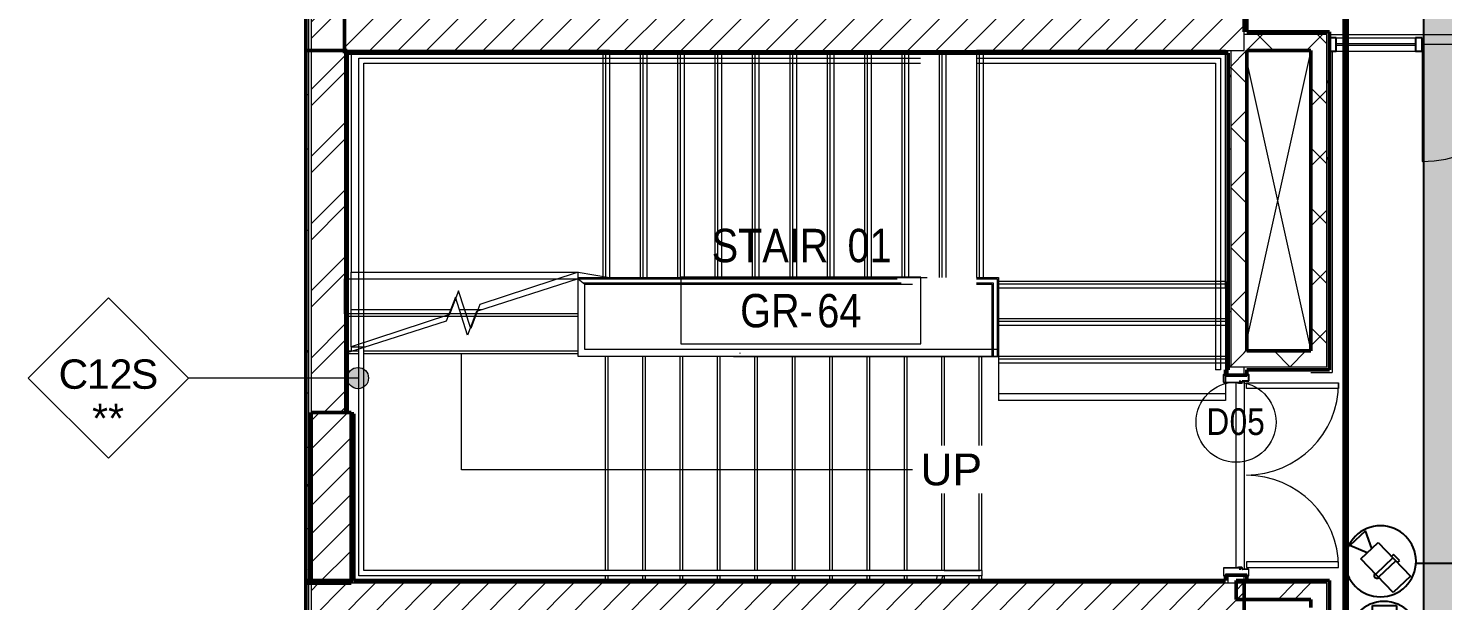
# Model space of a CAD drawing. Header units: millimetres. Extents: x -9358 to 257996, y -67499 to 9117.
# Drawn here: x -2270 to 8328, y -12528 to -8241 of the extents above; entities that cross this region are included whole.
import ezdxf

# ---------------------------------------------------------------- set-up
doc = ezdxf.new("R2010")
doc.units = ezdxf.units.MM
doc.header["$LTSCALE"] = 1000
doc.linetypes.add('Overhead', pattern=[3.96875, 2.38125, -1.5875])
for name, color, linetype, lineweight in [('0-2', 8, 'Continuous', 9), ('123', 2, 'Continuous', 9), ('A-COL-RFC', 8, 'Continuous', 18), ('A-COL-RFC-1', 8, 'Continuous', 9), ('A-COL-RFC-2', 8, 'Continuous', 50), ('A-DOOR', 8, 'Continuous', 9), ('A-DOOR-1', 8, 'Continuous', 18), ('A-DOR', 8, 'Continuous', 9), ('A-FLR-PAT', 8, 'Continuous', 18), ('A-HND-20', 8, 'Continuous', 9), ('A-HND-30', 8, 'Continuous', 9), ('A-HND-30-1', 8, 'Overhead', 9), ('A-ROM-NAM', 8, 'Continuous', 9), ('A-STP', 8, 'Continuous', 9), ('A-STP-1', 8, 'Overhead', 9), ('A-TYP-DOR', 8, 'Continuous', 0), ('A-TYP-WAL', 8, 'Continuous', 0), ('A-WAL-CLD', 8, 'Continuous', 9), ('A-WAL-CMU', 8, 'Continuous', 50), ('A-WAL-CRT-GLS', 8, 'Continuous', 9), ('A-WAL-CRT-GLS-1', 8, 'Continuous', 18), ('A-WAL-CRT-MLN', 8, 'Continuous', 9), ('A-WAL-CRT-MLN-1', 8, 'Continuous', 25), ('A-WAL-LOW-30', 8, 'Continuous', 18), ('A-WAL-PAT-1', 8, 'Continuous', 9), ('Stair Paths', 8, 'Continuous', 9), ('Up Arrows', 8, 'Continuous', 9)]:
    doc.layers.add(name, color=color, linetype=linetype, lineweight=lineweight)
for name, color, linetype in [('CCTVNET', 6, 'Continuous'), ('DATANET', 4, 'Continuous'), ('F POINT AGN', 7, 'Continuous'), ('LC-CABLE -10', 4, 'Continuous'), ('Route - rack2', 7, 'Continuous')]:
    doc.layers.add(name, color=color, linetype=linetype)
doc.styles.add('Arial_1', font='arial.ttf', dxfattribs={"height": 238.125})
doc.styles.add('Arial_5', font='arial.ttf', dxfattribs={"width": 0.85, "height": 200})
doc.styles.add('Arial_7', font='arial.ttf', dxfattribs={"width": 0.85, "height": 200})
doc.styles.add('Arial_8', font='arial.ttf', dxfattribs={"height": 220})
pattern_1 = [(45, (0, 0), (-106.066, 106.066), [])]
pattern_2 = [(0, (0, 0), (812.8, 203.2), [33.528, -576.072, 33.528, -576.072, -3251.2]), (0, (0, 0), (812.8, 203.2), [-1219.2, 33.528, -1185.672, 33.528, -576.072, -1422.4]), (0, (0, 0), (812.8, 203.2), [-3048, 33.528, -372.872, 33.528, -982.472]), (120, (304.8, 101.6), (-582.3764, 602.3054), [33.528, -576.072, 33.528, -576.072, -3251.2]), (120, (304.8, 101.6), (-582.3764, 602.3054), [-1219.2, 33.528, -1185.672, 33.528, -576.072, -1422.4]), (120, (304.8, 101.6), (-582.3764, 602.3054), [-3048, 33.528, -372.872, 33.528, -982.472]), (240, (406.4, 508), (-230.4236, -805.5054), [33.528, -576.072, 33.528, -576.072, -3251.2]), (240, (406.4, 508), (-230.4236, -805.5054), [-1219.2, 33.528, -1185.672, 33.528, -576.072, -1422.4]), (240, (406.4, 508), (-230.4236, -805.5054), [-3048, 33.528, -372.872, 33.528, -982.472])]
pattern_3 = [(45, (0, 0), (-251.447, 251.447), []), (45, (0, 381), (-251.447, 251.447), [])]
pattern_4 = [(45, (0, 0), (-224.5064, 224.5064), []), (135, (0, 0), (-224.5064, -224.5064), [])]

# ---------------------------------------------------------------- blocks, each defined once
blk = doc.blocks.new('M_Wall Tag - WALL TAG-12mm-1267109-01-Ground Floor Plan')
at = {"layer": 'A-TYP-WAL'}
for p, q in [((-6, 0), (0, 6)), ((0, 6), (6, 0)), ((-6, 0), (0, -6)), ((6, 0), (0, -6))]:
    blk.add_line(p, q, dxfattribs=at)
blk = doc.blocks.new('Door Tag - Door Tag-41184-01-Ground Floor Plan')
at = {"layer": 'A-TYP-DOR'}
blk.add_circle((0, 0), 3, dxfattribs=at)
blk = doc.blocks.new('NBS_AssaAbloyLtd_DrsetSym_AASDMetalFireExitDoor_Double-VisionPanelType1A - 1500 X 2200 FIRE RATED DOOOR-2551039-01-Ground Floor Furniture Plan')
at = {"layer": 'A-DOOR'}
for centre, start, end in [((-692, 77), 0, 90), ((692, 77), 90, 180)]:
    blk.add_arc(centre, 691, start, end, dxfattribs=at)
at = {"layer": 'A-DOOR-1'}
for p, q in [((-692, 77), (-692, 768)), ((-692, 768), (-649, 768)), ((-649, 768), (-649, 77)), ((692, 768), (649, 768)), ((649, 768), (649, 77)), ((692, 77), (692, 768)), ((-755, 93), (-755, 83)), ((-755, 93), (-755, 83)), ((-754, 93), (-754, 83)), ((-753, 95), (-707, 95)), ((-707, 95), (-753, 95)), ((-707, 94), (-753, 94)), ((-753, 82), (-745, 82)), ((-745, 80), (-753, 80)), ((-750, 80), (-745, 80)), ((-745, 82), (-745, 80)), ((-745, 80), (-745, -80)), ((-706, 93), (-706, 47)), ((-705, 93), (-705, 47)), ((-705, 47), (-705, 93)), ((-705, 23), (-705, 32)), ((-704, 23), (-705, 23)), ((-692, 46), (-704, 46)), ((-692, 46), (-704, 46)), ((-692, 45), (-704, 45)), ((-704, 32), (-704, 23)), ((-703, 35), (-696, 35)), ((-696, 34), (-703, 34)), ((-695, -93), (-695, 33)), ((-693, 32), (-693, 8)), ((-693, 8), (-691, 18)), ((-692, 8), (-693, 8)), ((-693, 8), (-693, -92)), ((-693, -92), (-693, 8)), ((-693, 8), (-692, 8)), ((-649, 77), (-692, 77)), ((-690, 18), (-692, 8)), ((-692, 8), (-690, 18)), ((-691, 18), (-691, 44)), ((-690, 44), (-690, 18)), ((-690, 18), (-690, 44)), ((649, 77), (692, 77)), ((690, 44), (690, 18)), ((690, 44), (690, 18)), ((690, 18), (692, 8)), ((690, 18), (692, 8)), ((691, 18), (691, 44)), ((693, 8), (691, 18)), ((692, 46), (704, 46)), ((704, 46), (692, 46)), ((692, 45), (704, 45)), ((692, 8), (693, 8)), ((692, 8), (693, 8)), ((693, 32), (693, 8)), ((693, 8), (693, -92)), ((693, 8), (693, -92)), ((695, -93), (695, 33)), ((703, 35), (696, 35)), ((696, 34), (703, 34)), ((704, 32), (704, 23)), ((704, 23), (705, 23)), ((705, 93), (705, 47)), ((705, 93), (705, 47)), ((705, 23), (705, 32)), ((706, 93), (706, 47)), ((752, 95), (707, 95)), ((752, 95), (707, 95)), ((707, 94), (752, 94)), ((745, 82), (745, 80)), ((752, 82), (745, 82)), ((745, 80), (752, 80)), ((745, -80), (745, 80)), ((745, 80), (750, 80)), ((753, 93), (753, 83)), ((755, 93), (755, 83)), ((755, 83), (755, 93)), ((-755, -92), (-755, -83)), ((-755, -83), (-755, -92)), ((-754, -83), (-754, -92)), ((-753, -80), (-745, -80)), ((-745, -81), (-753, -81)), ((-752, -93), (-696, -93)), ((-696, -95), (-753, -95)), ((-753, -95), (-696, -95)), ((-745, -80), (-750, -80)), ((-745, -81), (-745, -80)), ((752, -93), (696, -93)), ((696, -95), (752, -95)), ((696, -95), (752, -95)), ((745, -81), (745, -80)), ((752, -80), (745, -80)), ((750, -80), (745, -80)), ((745, -81), (752, -81)), ((753, -83), (753, -92)), ((755, -92), (755, -83)), ((755, -92), (755, -83))]:
    blk.add_line(p, q, dxfattribs=at)
for centre, radius, start, end in [((-753, 93), 2.5, 90, 180), ((-753, 93), 2.5, 90, 180), ((-753, 83), 2.5, 180, 270), ((-753, 83), 2.5, 180, 270), ((-753, 93), 1, 90, 180), ((-753, 83), 1, 180, 270), ((-707, 93), 2.5, 0, 90), ((-707, 93), 2.5, 0, 90), ((-707, 93), 1, 0, 90), ((-704, 47), 2.5, 180, 270), ((-704, 47), 0.997, 180, 270), ((-704, 47), 0.997, 180, 270), ((-703, 32), 2.5, 90, 180), ((-703, 32), 1.01, 90, 180), ((-696, 32), 2.5, 0, 90), ((-696, 33), 0.984, 0, 90), ((-692, 44), 2.5, 0, 90), ((-692, 44), 2.5, 360, 90), ((-692, 44), 1, 0, 90), ((692, 44), 2.5, 90, 180), ((692, 44), 2.5, 90, 180), ((692, 44), 1, 90, 180), ((696, 32), 2.5, 90, 180), ((696, 33), 0.984, 90, 180), ((703, 32), 2.5, 0, 90), ((703, 32), 1.01, 0, 90), ((704, 47), 2.5, 270, 0), ((704, 47), 0.997, 270, 0), ((704, 47), 0.979, 270, 0), ((707, 93), 2.5, 90, 180), ((707, 93), 2.5, 90, 180), ((707, 93), 1, 90, 180), ((752, 93), 2.5, 0, 90), ((752, 93), 2.5, 0, 90), ((752, 93), 1, 0, 90), ((752, 83), 1, 270, 0), ((752, 83), 2.5, 270, 0), ((752, 83), 2.5, 270, 0), ((-753, -83), 2.5, 90, 180), ((-753, -83), 2.5, 90, 180), ((-753, -92), 2.5, 180, 270), ((-753, -92), 2.5, 180, 270), ((-753, -83), 1.01, 90, 180), ((-752, -92), 1.03, 180, 270), ((-696, -92), 2.5, 270, 0), ((-696, -92), 2.5, 270, 360), ((-696, -93), 0.985, 270, 0), ((696, -92), 2.5, 180, 270), ((696, -92), 2.5, 180, 270), ((696, -93), 0.985, 180, 270), ((752, -83), 2.5, 0, 90), ((752, -83), 2.5, 0, 90), ((752, -83), 1.01, 0, 90), ((752, -92), 1.03, 270, 0), ((752, -92), 2.5, 270, 0), ((752, -92), 2.5, 270, 360)]:
    blk.add_arc(centre, radius, start, end, dxfattribs=at)
blk = doc.blocks.new('M_Curtain Wall Dbl Glass2 - Double curtain wall door - grey-2606046-01-Ground Floor Furniture Plan')
at = {"layer": 'A-DOOR'}
for centre, start, end in [((-875, 0), 0, 90), ((875, 0), 90, 180)]:
    blk.add_arc(centre, 875, start, end, dxfattribs=at)
at = {"layer": 'A-DOOR-1'}
for p, q in [((-875, 0), (-875, 875)), ((875, 0), (875, 875))]:
    blk.add_line(p, q, dxfattribs=at)
blk = doc.blocks.new('System Panel - Glazed Partition-2606180-01-Ground Floor Furniture Plan')
at = {"layer": 'A-WAL-CRT-GLS-1'}
for p, q in [((297, 5), (-297, 5)), ((-297, 5), (-297, -5)), ((297, -5), (297, 5)), ((-297, -5), (297, -5))]:
    blk.add_line(p, q, dxfattribs=at)
blk = doc.blocks.new('Rectangular Mullion - 100_50mm 2-2606178-01-Ground Floor Furniture Plan')
at = {"layer": 'A-WAL-CRT-MLN'}
for p, q in [((9975, -8165), (10570, -8165)), ((9975, -8265), (10570, -8265))]:
    blk.add_line(p, q, dxfattribs=at)
blk = doc.blocks.new('Rectangular Mullion - 100_50mm 2-2605800-01-Ground Floor Furniture Plan')
at = {"layer": 'A-WAL-CRT-MLN-1'}
for p, q in [((-50, 50), (0, 50)), ((-50, -50), (-50, 50)), ((0, 50), (0, -50)), ((0, -50), (-50, -50))]:
    blk.add_line(p, q, dxfattribs=at)
blk = doc.blocks.new('Rectangular Mullion - 100_50mm 2-2605795-01-Ground Floor Furniture Plan')
at = {"layer": 'A-WAL-CRT-MLN-1'}
for p, q in [((-25, 50), (25, 50)), ((-25, -50), (-25, 50)), ((25, 50), (25, -50)), ((25, -50), (-25, -50))]:
    blk.add_line(p, q, dxfattribs=at)
blk = doc.blocks.new('Railing - 1 1_2_ Handrail-2822433-01-Ground Floor Furniture Plan')
at = {"layer": 'A-HND-20'}
for p, q in [((-19, 0), (-19, -267)), ((19, -267), (19, 0)), ((-38, -286), (-56, -286)), ((-56, -324), (-38, -324))]:
    blk.add_line(p, q, dxfattribs=at)
at = {"layer": 'A-HND-20', "flags": 128}
for points in [[(-19, -267), (-19, -267), (-19, -268), (-19, -269), (-19, -270), (-19, -270), (-20, -271), (-20, -272), (-20, -273), (-20, -273), (-21, -274), (-21, -275), (-21, -275), (-22, -276), (-22, -277), (-22, -277), (-23, -278), (-23, -279), (-24, -279), (-24, -280), (-25, -280), (-25, -281), (-26, -281), (-27, -282), (-27, -282), (-28, -283), (-28, -283), (-29, -284), (-30, -284), (-30, -284), (-31, -284), (-32, -285), (-33, -285), (-33, -285), (-34, -285), (-35, -285), (-36, -286), (-36, -286), (-37, -286), (-38, -286), (-38, -286)], [(19, -269), (19, -267), (19, -267)], [(-38, -324), (-36, -324), (-34, -324), (-31, -323), (-29, -323), (-27, -323), (-25, -322), (-22, -322), (-20, -321)]]:
    blk.add_lwpolyline(points, dxfattribs=at)
blk = doc.blocks.new('Railing - Railing-2821662-01-Ground Floor Furniture Plan')
at = {"layer": 'A-HND-20'}
for p, q in [((245, -10484), (207, -10496)), ((245, -10550), (245, -10484)), ((207, -10550), (207, -10496)), ((207, -10810), (207, -10550)), ((245, -10810), (245, -10550)), ((207, -12193), (207, -10810)), ((245, -12155), (245, -10810)), ((2075, -12155), (245, -12155)), ((4875, -12155), (2075, -12155)), ((4875, -12155), (4875, -12193)), ((2075, -12193), (207, -12193)), ((4875, -12193), (2075, -12193))]:
    blk.add_line(p, q, dxfattribs=at)
at = {"layer": 'A-HND-30-1'}
for p, q in [((207, -8317), (1755, -8317)), ((207, -9970), (207, -8317)), ((245, -8355), (1755, -8355)), ((245, -9970), (245, -8355)), ((1755, -8317), (2035, -8317)), ((1755, -8355), (2035, -8355)), ((2035, -8317), (4835, -8317)), ((2035, -8355), (4835, -8355)), ((4835, -8317), (6663, -8317)), ((4835, -8355), (6625, -8355)), ((6625, -8355), (6625, -9710)), ((6663, -8317), (6663, -9710)), ((6625, -9710), (6625, -9990)), ((6663, -9710), (6663, -9990)), ((207, -9990), (207, -9970)), ((207, -10496), (207, -9990)), ((245, -9990), (245, -9970)), ((245, -10484), (245, -9990)), ((6625, -9990), (6625, -10550)), ((6663, -9990), (6663, -10550)), ((6625, -10550), (6625, -10650)), ((6663, -10550), (6663, -10650)), ((6663, -10650), (6625, -10650))]:
    blk.add_line(p, q, dxfattribs=at)
at = {"extrusion": (0, 0, -1), "zscale": -1, "rotation": 90.00000000000018}
blk.add_blockref('Railing - 1 1_2_ Handrail-2822433-01-Ground Floor Furniture Plan', (-4862, -12174), dxfattribs=at)
blk = doc.blocks.new('Railing - Railing-2821665-01-Ground Floor Furniture Plan')
at = {"layer": 'A-HND-20'}
for p, q in [((1860, -9978), (1860, -9970)), ((1890, -10002), (1890, -10000))]:
    blk.add_line(p, q, dxfattribs=at)
at = {"layer": 'A-HND-30-1'}
for p, q in [((1860, -9970), (4835, -9970)), ((1860, -9970), (1860, -9970)), ((1860, -9970), (4835, -9970)), ((1860, -9970), (1860, -9970)), ((1860, -9970), (4835, -9970)), ((1860, -9970), (1860, -9970)), ((1860, -9970), (4835, -9970)), ((1860, -9970), (1860, -9970)), ((1890, -10000), (4835, -10000)), ((1890, -10000), (4835, -10000)), ((1890, -10000), (4835, -10000)), ((1890, -10000), (4835, -10000)), ((4835, -9970), (4990, -9970)), ((4835, -9970), (4990, -9970)), ((4835, -9970), (4990, -9970)), ((4835, -9970), (4990, -9970)), ((4835, -10000), (4960, -10000)), ((4835, -10000), (4960, -10000)), ((4835, -10000), (4960, -10000)), ((4835, -10000), (4960, -10000)), ((4960, -10000), (4960, -10270)), ((4960, -10000), (4960, -10270)), ((4960, -10000), (4960, -10270)), ((4960, -10000), (4960, -10270)), ((4990, -9970), (4990, -10010)), ((4990, -9970), (4990, -10010)), ((4990, -9970), (4990, -10010)), ((4990, -9970), (4990, -10010)), ((4990, -10010), (4990, -10270)), ((4990, -10010), (4990, -10270)), ((4990, -10010), (4990, -10270)), ((4990, -10010), (4990, -10270)), ((4960, -10270), (4960, -10550)), ((4960, -10270), (4960, -10550)), ((4960, -10270), (4960, -10550)), ((4960, -10270), (4960, -10550)), ((4990, -10270), (4990, -10550)), ((4990, -10270), (4990, -10550)), ((4990, -10270), (4990, -10550)), ((4990, -10270), (4990, -10550)), ((4990, -10550), (4960, -10550)), ((4990, -10550), (4960, -10550)), ((4990, -10550), (4960, -10550)), ((4990, -10550), (4960, -10550))]:
    blk.add_line(p, q, dxfattribs=at)
blk = doc.blocks.new('Top Rail Type - Top Rail_Internal_-2821685-01-Ground Floor Furniture Plan')
at = {"layer": 'A-HND-30'}
for p, q in [((5000, -10500), (3014, -10500)), ((3014, -10550), (5000, -10550)), ((3064, -10528), (3064, -10523))]:
    blk.add_line(p, q, dxfattribs=at)
at = {"layer": 'A-HND-30', "flags": 128}
blk.add_lwpolyline([(5000, -10523), (5000, -10525), (5000, -10527)], dxfattribs=at)
blk = doc.blocks.new('Top Rail Type - Top Rail_Internal_-V110-01-Ground Floor Furniture Plan')
at = {"layer": 'A-HND-30'}
for p, q in [((1850, -9970), (1900, -10010)), ((1850, -10085), (1850, -9970)), ((1900, -10085), (1900, -10010)), ((1850, -10425), (1850, -10085)), ((1900, -10425), (1900, -10085)), ((1850, -10550), (1850, -10425)), ((1900, -10500), (1900, -10425)), ((1975, -10550), (1850, -10550)), ((1975, -10500), (1900, -10500)), ((2075, -10500), (1975, -10500)), ((2075, -10550), (1975, -10550)), ((5000, -10500), (2075, -10500)), ((5000, -10550), (2075, -10550)), ((5000, -10550), (5000, -10500))]:
    blk.add_line(p, q, dxfattribs=at)
at = {"layer": 'A-HND-30-1'}
for p, q in [((1850, -9960), (1975, -9960)), ((1850, -9970), (1850, -9960)), ((1975, -9960), (4835, -9960)), ((4835, -9960), (5000, -9960)), ((5000, -9960), (5000, -10270)), ((1850, -9970), (1900, -10010)), ((1900, -10010), (1975, -10010)), ((1975, -10010), (4835, -10010)), ((4835, -10010), (4950, -10010)), ((4950, -10010), (4950, -10270)), ((4950, -10270), (4950, -10550)), ((5000, -10270), (5000, -10550)), ((5000, -10550), (4950, -10550))]:
    blk.add_line(p, q, dxfattribs=at)
blk = doc.blocks.new('M_Room Tag_Small - M_Room Tag_Small-919701-01-Ground Floor Furniture Plan')
at = {"layer": 'A-ROM-NAM'}
for p, q in [((9, 2.5), (-9, 2.5)), ((-9, 2.5), (-9, -2.5)), ((9, -2.5), (9, 2.5)), ((-9, -2.5), (9, -2.5))]:
    blk.add_line(p, q, dxfattribs=at)
blk = doc.blocks.new('G')
at = {"layer": 'A-COL-RFC-1'}
h = blk.add_hatch(dxfattribs=at)
h.set_pattern_fill('FP_4', color=256, style=0, pattern_type=2)
h.set_pattern_definition(pattern_1)
h.paths.add_polyline_path([(150, -12250), (150, -10970), (-150, -10970), (-150, -12250), (133, -12250)], flags=0)
h = blk.add_hatch(dxfattribs=at)
h.set_pattern_fill('FP_4', color=256, style=0, pattern_type=2)
h.set_pattern_definition(pattern_1)
h.paths.add_polyline_path([(150, -12250), (150, -10970), (-150, -10970), (-150, -12250), (133, -12250)], flags=0)
at = {"layer": 'A-WAL-PAT-1'}
h = blk.add_hatch(dxfattribs=at)
h.set_pattern_fill('FP_1', color=256, style=0, pattern_type=2)
h.set_pattern_definition(pattern_3)
h.paths.add_polyline_path([(100, -8260), (100, -7650), (-150, -7650), (-150, -8260)], flags=0)
h = blk.add_hatch(dxfattribs=at)
h.set_pattern_fill('FP_4', color=256, style=0, pattern_type=2)
h.set_pattern_definition(pattern_1)
h.paths.add_polyline_path([(6840, -8260), (6840, -7960), (100, -7960), (100, -8260), (6740, -8260)], flags=0)
h = blk.add_hatch(dxfattribs=at)
h.set_pattern_fill('FP_3', color=256, style=0, pattern_type=2)
h.set_pattern_definition(pattern_4)
h.paths.add_polyline_path([(7460, -8260), (7460, -8140), (6840, -8140), (6840, -8260), (7340, -8260)], flags=0)
h = blk.add_hatch(dxfattribs=at)
h.set_pattern_fill('FP_2', color=256, style=0, pattern_type=2)
h.set_pattern_definition(pattern_2)
h.paths.add_polyline_path([(7460, -8140), (7480, -8140), (7480, -8120), (6860, -8120), (6860, -8140), (7015, -8140)], flags=0)
h = blk.add_hatch(dxfattribs=at)
h.set_pattern_fill('FP_2', color=256, style=0, pattern_type=2)
h.set_pattern_definition(pattern_2)
h.paths.add_polyline_path([(7460, -10650), (7480, -10650), (7480, -8140), (7460, -8140), (7460, -10630)], flags=0)
h = blk.add_hatch(dxfattribs=at)
h.set_pattern_fill('FP_2', color=256, style=0, pattern_type=2)
h.set_pattern_definition(pattern_2)
h.paths.add_polyline_path([(-190, -12250), (-170, -12250), (-170, -8260), (-190, -8260), (-190, -11918)], flags=0)
h = blk.add_hatch(dxfattribs=at)
h.set_pattern_fill('FP_1', color=256, style=0, pattern_type=2)
h.set_pattern_definition(pattern_3)
h.paths.add_polyline_path([(100, -10970), (100, -8260), (-150, -8260), (-150, -10970)], flags=0)
h = blk.add_hatch(dxfattribs=at)
h.set_pattern_fill('FP_2', color=256, style=0, pattern_type=2)
h.set_pattern_definition(pattern_2)
h.paths.add_polyline_path([(6720, -8280), (6740, -8280), (6740, -8260), (100, -8260), (100, -8280), (6524, -8280)], flags=0)
h = blk.add_hatch(dxfattribs=at)
h.set_pattern_fill('FP_2', color=256, style=0, pattern_type=2)
h.set_pattern_definition(pattern_2)
h.paths.add_polyline_path([(120, -10970), (120, -8260), (100, -8260), (100, -10970)], flags=0)
h = blk.add_hatch(dxfattribs=at)
h.set_pattern_fill('FP_3', color=256, style=0, pattern_type=2)
h.set_pattern_definition(pattern_4)
h.paths.add_polyline_path([(6840, -10630), (6840, -10510), (6860, -10510), (6860, -8260), (6740, -8260), (6740, -10630)], flags=0)
h = blk.add_hatch(dxfattribs=at)
h.set_pattern_fill('FP_3', color=256, style=0, pattern_type=2)
h.set_pattern_definition(pattern_4)
h.paths.add_polyline_path([(7460, -10630), (7460, -8260), (7340, -8260), (7340, -10630)], flags=0)
h = blk.add_hatch(dxfattribs=at)
h.set_pattern_fill('FP_2', color=256, style=0, pattern_type=2)
h.set_pattern_definition(pattern_2)
h.paths.add_polyline_path([(6740, -10630), (6740, -8280), (6720, -8280), (6720, -10630)], flags=0)
h = blk.add_hatch(dxfattribs=at)
h.set_pattern_fill('FP_3', color=256, style=0, pattern_type=2)
h.set_pattern_definition(pattern_4)
h.paths.add_polyline_path([(6840, -10630), (7340, -10630), (7340, -10510), (6840, -10510)], flags=0)
h = blk.add_hatch(dxfattribs=at)
h.set_pattern_fill('FP_2', color=256, style=0, pattern_type=2)
h.set_pattern_definition(pattern_2)
h.paths.add_polyline_path([(150, -12250), (170, -12250), (170, -10980), (150, -10980), (150, -12230)], flags=0)
h = blk.add_hatch(dxfattribs=at)
h.set_pattern_fill('FP_2', color=256, style=0, pattern_type=2)
h.set_pattern_definition(pattern_2)
h.paths.add_polyline_path([(-190, -14330), (-170, -14330), (-170, -12230), (-190, -12230), (-190, -14210)], flags=0)
h = blk.add_hatch(dxfattribs=at)
h.set_pattern_fill('FP_2', color=256, style=0, pattern_type=2)
h.set_pattern_definition(pattern_2)
h.paths.add_polyline_path([(-30, -12250), (150, -12250), (150, -12230), (-150, -12230), (-150, -12250)], flags=0)
h.paths.add_polyline_path([(170, -12250), (6720, -12250), (6720, -12230), (170, -12230)], flags=0)
h = blk.add_hatch(dxfattribs=at)
h.set_pattern_fill('FP_4', color=256, style=0, pattern_type=2)
h.set_pattern_definition(pattern_1)
h.paths.add_polyline_path([(-150, -12550), (6841, -12550), (6840, -12250), (-150, -12250), (-150, -12279)], flags=0)
h = blk.add_hatch(dxfattribs=at)
h.set_pattern_fill('FP_1', color=256, style=0, pattern_type=2)
h.set_pattern_definition(pattern_3)
h.paths.add_polyline_path([(7340, -12370), (7340, -12250), (6780, -12250), (6780, -12370), (7015, -12370)], flags=0)
h = blk.add_hatch(dxfattribs=at)
h.set_pattern_fill('FP_1', color=256, style=0, pattern_type=2)
h.set_pattern_definition(pattern_3)
h.paths.add_polyline_path([(7340, -12550), (7460, -12550), (7460, -12250), (7340, -12250), (7340, -12430)], flags=0)
at = {"layer": '0-2'}
for p, q in [((7340, -8260), (6860, -10420)), ((6860, -8350), (7340, -10510))]:
    blk.add_line(p, q, dxfattribs=at)
at = {"layer": 'A-COL-RFC'}
for p, q in [((100, -10970), (-150, -10970)), ((-150, -10970), (-150, -12250)), ((120, -10970), (100, -10970))]:
    blk.add_line(p, q, dxfattribs=at)
at = {"layer": 'A-COL-RFC-2'}
for p, q in [((150, -10970), (-150, -10970)), ((-150, -10970), (-150, -12250)), ((150, -10970), (120, -10970)), ((150, -12250), (150, -10970)), ((150, -12250), (150, -10970)), ((-150, -12250), (150, -12250)), ((-150, -12250), (150, -12250))]:
    blk.add_line(p, q, dxfattribs=at)
at = {"layer": 'A-FLR-PAT'}
for p, q in [((7480, -8140), (10620, -8140)), ((9925, -8214), (8175, -8214)), ((6780, -10695), (6780, -10690)), ((6840, -10690), (6840, -10695)), ((6780, -12133), (6780, -10747)), ((6840, -10735), (6840, -12145)), ((6780, -12190), (6780, -12185)), ((6840, -12185), (6840, -12190))]:
    blk.add_line(p, q, dxfattribs=at)
at = {"layer": 'A-STP'}
for p, q in [((1850, -9920), (1113, -10163)), ((1850, -9970), (1850, -9920)), ((953, -10059), (887, -10237)), ((1047, -10342), (953, -10059)), ((1850, -9970), (1088, -10214)), ((930, -10108), (862, -10286)), ((1020, -10392), (930, -10108)), ((1113, -10163), (1047, -10342)), ((887, -10237), (150, -10480)), ((875, -10250), (975, -10250)), ((959, -10200), (1000, -10200)), ((1088, -10214), (1020, -10392)), ((1075, -10250), (1850, -10250)), ((1099, -10200), (1131, -10200)), ((862, -10286), (245, -10484)), ((150, -10480), (150, -10514)), ((150, -10480), (256, -10480)), ((207, -10496), (100, -10530)), ((120, -10530), (207, -10530)), ((245, -10530), (1850, -10530)), ((2075, -12155), (2075, -10550)), ((2355, -12155), (2355, -10550)), ((2635, -12155), (2635, -10550)), ((2915, -12155), (2915, -10550)), ((3195, -12155), (3195, -10550)), ((3475, -12155), (3475, -10550)), ((3755, -12155), (3755, -10550)), ((4035, -12155), (4035, -10550)), ((4315, -12155), (4315, -10550)), ((4595, -12155), (4595, -10550)), ((4875, -12155), (4875, -10550)), ((2075, -12230), (2075, -12193)), ((2355, -12230), (2355, -12193)), ((2635, -12230), (2635, -12193)), ((2915, -12230), (2915, -12193)), ((3195, -12230), (3195, -12193)), ((3475, -12230), (3475, -12193)), ((3755, -12230), (3755, -12193)), ((4035, -12230), (4035, -12193)), ((4315, -12230), (4315, -12193)), ((4595, -12230), (4595, -12193)), ((4875, -12230), (4875, -12193))]:
    blk.add_line(p, q, dxfattribs=at)
at = {"layer": 'A-STP-1'}
for p, q in [((100, -8260), (100, -9970)), ((2035, -8260), (100, -8260)), ((150, -8260), (150, -9920)), ((2085, -8260), (150, -8260)), ((2035, -8260), (2035, -9960)), ((2035, -8260), (4835, -8260)), ((2055, -8260), (2055, -9960)), ((2085, -8260), (2085, -9960)), ((2085, -8260), (4885, -8260)), ((2085, -8260), (2085, -9960)), ((2315, -8260), (2315, -9960)), ((2335, -8260), (2335, -9960)), ((2365, -8260), (2365, -9960)), ((2365, -8260), (2365, -9960)), ((2595, -8260), (2595, -9960)), ((2615, -8260), (2615, -9960)), ((2645, -8260), (2645, -9960)), ((2645, -8260), (2645, -9960)), ((2875, -8260), (2875, -9960)), ((2895, -8260), (2895, -9960)), ((2925, -8260), (2925, -9960)), ((2925, -8260), (2925, -9960)), ((3155, -8260), (3155, -9960)), ((3175, -8260), (3175, -9960)), ((3205, -8260), (3205, -9960)), ((3205, -8260), (3205, -9960)), ((3435, -8260), (3435, -9960)), ((3455, -8260), (3455, -9960)), ((3485, -8260), (3485, -9960)), ((3485, -8260), (3485, -9960)), ((3715, -8260), (3715, -9960)), ((3735, -8260), (3735, -9960)), ((3765, -8260), (3765, -9960)), ((3765, -8260), (3765, -9960)), ((3995, -8260), (3995, -9960)), ((4015, -8260), (4015, -9960)), ((4045, -8260), (4045, -9960)), ((4045, -8260), (4045, -9960)), ((4275, -8260), (4275, -9960)), ((4295, -8260), (4295, -9960)), ((4325, -8260), (4325, -9960)), ((4325, -8260), (4325, -9960)), ((4555, -8260), (4555, -9960)), ((4575, -8260), (4575, -9960)), ((4605, -8260), (4605, -9960)), ((4605, -8260), (4605, -9960)), ((6700, -8260), (4835, -8260)), ((4835, -8260), (4835, -9960)), ((4855, -8260), (4855, -9960)), ((6700, -8260), (4885, -8260)), ((4885, -8260), (4885, -9960)), ((4885, -8260), (4885, -9960)), ((6700, -9990), (6700, -8260)), ((6700, -10040), (6700, -8260)), ((150, -9920), (1850, -9920)), ((150, -10480), (150, -9920)), ((150, -9920), (1850, -9920)), ((1850, -9920), (2085, -9960)), ((1850, -9970), (2035, -9960)), ((2035, -9960), (4835, -9960)), ((2085, -9960), (4885, -9960)), ((4835, -9960), (5000, -9960)), ((4885, -9960), (5000, -9960)), ((5000, -9960), (5000, -9990)), ((5000, -9960), (5000, -10040)), ((100, -9970), (1850, -9970)), ((100, -10231), (100, -9970)), ((6700, -9990), (5000, -9990)), ((5000, -9990), (5000, -10830)), ((6700, -10010), (5000, -10010)), ((6700, -10040), (5000, -10040)), ((5000, -10040), (5000, -10880)), ((6700, -10040), (5000, -10040)), ((6700, -9990), (6700, -10830)), ((6700, -10040), (6700, -10880)), ((120, -10230), (883, -10230)), ((120, -10250), (875, -10250)), ((150, -10200), (895, -10200)), ((150, -10200), (895, -10200)), ((883, -10230), (969, -10230)), ((959, -10200), (1000, -10200)), ((969, -10230), (1082, -10230)), ((975, -10250), (1075, -10250)), ((1000, -10200), (1099, -10200)), ((1000, -10200), (1099, -10200)), ((1082, -10230), (1850, -10230)), ((1099, -10200), (1131, -10200)), ((6700, -10270), (5000, -10270)), ((6700, -10290), (5000, -10290)), ((6700, -10320), (5000, -10320)), ((6700, -10320), (5000, -10320)), ((150, -10480), (256, -10480)), ((120, -10510), (162, -10510)), ((162, -10510), (207, -10510)), ((245, -10510), (1850, -10510)), ((2055, -12155), (2055, -10550)), ((2335, -12155), (2335, -10550)), ((2615, -12155), (2615, -10550)), ((2895, -12155), (2895, -10550)), ((3175, -12155), (3175, -10550)), ((3455, -12155), (3455, -10550)), ((3735, -12155), (3735, -10550)), ((4015, -12155), (4015, -10550)), ((4295, -12155), (4295, -10550)), ((4575, -12155), (4575, -10550)), ((4855, -12155), (4855, -10550)), ((6700, -10550), (5000, -10550)), ((6700, -10570), (5000, -10570)), ((6700, -10600), (5000, -10600)), ((6700, -10600), (5000, -10600)), ((6700, -10830), (5000, -10830)), ((6700, -10880), (5000, -10880)), ((2055, -12230), (2055, -12193)), ((2335, -12230), (2335, -12193)), ((2615, -12230), (2615, -12193)), ((2895, -12230), (2895, -12193)), ((3175, -12230), (3175, -12193)), ((3455, -12230), (3455, -12193)), ((3735, -12230), (3735, -12193)), ((4015, -12230), (4015, -12193)), ((4295, -12230), (4295, -12193)), ((4855, -12230), (4855, -12193))]:
    blk.add_line(p, q, dxfattribs=at)
at = {"layer": 'A-WAL-CLD'}
for p, q in [((-170, -7650), (-170, -14330)), ((-150, -7650), (-150, -10970)), ((6840, -8260), (6840, -8120)), ((7460, -8140), (6840, -8140)), ((7460, -10630), (7460, -8140)), ((120, -8260), (6840, -8260)), ((6740, -8260), (6740, -10630)), ((100, -8280), (100, -10970)), ((7460, -10630), (6720, -10630)), ((6720, -10690), (6720, -10650)), ((6840, -10690), (6840, -10630)), ((-150, -12230), (-150, -14330)), ((7460, -12250), (-150, -12250)), ((150, -12230), (150, -12250)), ((170, -12230), (170, -12250)), ((6720, -12250), (6720, -12190)), ((6840, -12230), (6840, -12190)), ((7460, -12550), (7460, -12250))]:
    blk.add_line(p, q, dxfattribs=at)
at = {"layer": 'A-WAL-CMU'}
for p, q in [((-190, -7650), (-190, -14370)), ((100, -8280), (100, -7650)), ((6860, -8120), (6860, -7940)), ((6840, -8120), (6840, -7960)), ((7480, -8120), (6860, -8120)), ((7480, -10650), (7480, -8120)), ((-190, -8260), (120, -8260)), ((120, -10970), (120, -8260)), ((6860, -8260), (7340, -8260)), ((6860, -10510), (6860, -8260)), ((7340, -8260), (7340, -10510)), ((100, -8280), (6720, -8280)), ((6720, -8280), (6720, -10650)), ((7340, -10510), (6860, -10510)), ((6700, -10650), (6700, -10690)), ((6720, -10650), (6700, -10650)), ((6700, -10690), (6860, -10690)), ((6860, -10690), (6860, -10650)), ((6860, -10650), (7480, -10650)), ((150, -10980), (150, -12230)), ((170, -10980), (150, -10980)), ((170, -12230), (170, -10980)), ((150, -12230), (-190, -12230)), ((-190, -12250), (-150, -12250)), ((6700, -12230), (170, -12230)), ((6700, -12190), (6700, -12230)), ((6860, -12190), (6700, -12190)), ((7480, -12230), (6780, -12230)), ((6780, -12230), (6780, -12370)), ((6841, -12550), (6841, -12230)), ((6860, -12230), (6860, -12190)), ((7480, -12570), (7480, -12230)), ((6780, -12370), (7340, -12370)), ((7340, -12370), (7340, -12430))]:
    blk.add_line(p, q, dxfattribs=at)
at = {"layer": 'A-WAL-LOW-30'}
for p, q in [((7500, -8265), (7500, -10670)), ((7340, -10670), (7500, -10670)), ((-150, -12250), (-150, -10970)), ((-150, -10970), (120, -10970))]:
    blk.add_line(p, q, dxfattribs=at)
at = {"layer": 'Up Arrows'}
for p, q in [((975, -11400), (975, -10530)), ((2075, -11400), (975, -11400)), ((2355, -11400), (2075, -11400)), ((2635, -11400), (2355, -11400)), ((2915, -11400), (2635, -11400)), ((3195, -11400), (2915, -11400)), ((3475, -11400), (3195, -11400)), ((3755, -11400), (3475, -11400)), ((4035, -11400), (3755, -11400)), ((4315, -11400), (4035, -11400)), ((4595, -11400), (4315, -11400)), ((4875, -11400), (4595, -11400))]:
    blk.add_line(p, q, dxfattribs=at)
at = {"layer": 'A-DOR'}
for name, p, rotation in [('M_Curtain Wall Dbl Glass2 - Double curtain wall door - grey-2606046-01-Ground Floor Furniture Plan', (9050, -8215), 180), ('NBS_AssaAbloyLtd_DrsetSym_AASDMetalFireExitDoor_Double-VisionPanelType1A - 1500 X 2200 FIRE RATED DOOOR-2551039-01-Ground Floor Furniture Plan', (6780, -11440), 269.9999999999999)]:
    blk.add_blockref(name, p, dxfattribs=dict(at, rotation=rotation))
at = {"layer": 'A-HND-30'}
for name in ['Railing - Railing-2821662-01-Ground Floor Furniture Plan', 'Top Rail Type - Top Rail_Internal_-V110-01-Ground Floor Furniture Plan', 'Railing - Railing-2821665-01-Ground Floor Furniture Plan', 'Top Rail Type - Top Rail_Internal_-2821685-01-Ground Floor Furniture Plan']:
    blk.add_blockref(name, (0, 0), dxfattribs=at)
at = {"layer": 'A-ROM-NAM', "xscale": 99.99999999999991, "yscale": 99.99999999999991, "zscale": 99.99999999999991}
blk.add_blockref('M_Room Tag_Small - M_Room Tag_Small-919701-01-Ground Floor Furniture Plan', (3519, -10206), dxfattribs=at)
at = {"layer": 'A-WAL-CRT-GLS', "rotation": 180}
blk.add_blockref('System Panel - Glazed Partition-2606180-01-Ground Floor Furniture Plan', (7828, -8215), dxfattribs=at)
at = {"layer": 'A-WAL-CRT-MLN', "extrusion": (0, 0, -1)}
for name, p in [('Rectangular Mullion - 100_50mm 2-2605800-01-Ground Floor Furniture Plan', (-7480, -8215)), ('Rectangular Mullion - 100_50mm 2-2605795-01-Ground Floor Furniture Plan', (-8150, -8215))]:
    blk.add_blockref(name, p, dxfattribs=at)
at = {"layer": 'A-WAL-CRT-MLN'}
blk.add_blockref('Rectangular Mullion - 100_50mm 2-2606178-01-Ground Floor Furniture Plan', (-2445, 0), dxfattribs=at)
at = {"layer": 'A-ROM-NAM', "char_height": 250, "attachment_point": 1, "style": 'Arial_5'}
for s, insert, width in [('STAIR ', (2851, -9595), 1233.8), ('01', (3869, -9595), 418.48), ('GR-', (3064, -10083), 699.87), ('64', (3642, -10083), 418.48)]:
    blk.add_mtext(s, dxfattribs=dict(at, insert=insert, width=width))
at = {"layer": 'Stair Paths', "insert": (4415, -11278), "char_height": 238.1, "width": 551.68, "attachment_point": 1, "line_spacing_factor": 0.941778, "style": 'Arial_1', "bg_fill": 3, "box_fill_scale": 1.25, "bg_fill_color": 9, "bg_fill_true_color": 13158600, "bg_fill_transparency": 0}
blk.add_mtext('UP', dxfattribs=at)
blk = doc.blocks.new('datatray')
at = {"layer": '123'}
h = blk.add_hatch(color=4, dxfattribs=at)
h.dxf.hatch_style = 1
h.paths.add_polyline_path([(302434, -43814), (311773, -43814), (311773, -43514), (311473, -43514), (301671, -43514), (301671, -38365), (301471, -38365), (301100, -38365), (301100, -38565), (301471, -38565), (301471, -43514), (287538, -43514), (287538, -38565), (287909, -38565), (287909, -38365), (287538, -38365), (287338, -38365), (287338, -43514), (277443, -43514), (277443, -4790), (277143, -4790), (277143, -43814), (301834, -43814), (301853, -52052), (299770, -52052), (299770, -52652), (301854, -52652), (302454, -52652)])
h.paths.add_polyline_path([(311773, -4790), (311473, -4790), (311473, -43514), (311773, -43514)])
at = {"layer": 'LC-CABLE -10', "color": 4}
blk.add_lwpolyline([(277143, -43814), (277143, -4790), (277443, -4790), (277443, -43514)], dxfattribs=at)
blk = doc.blocks.new('CAM1')
at = {"color": 3}
for p, q in [((120391, 205701), (-417251, -23507)), ((236736, -67205), (120391, 205701)), ((162556, 106038), (324526, 276477)), ((324526, 276477), (429598, 30014)), ((-211976, 102874), (-115951, 143811)), ((-211976, 102874), (-197954, 69984)), ((-172803, 80707), (-56458, -192199)), ((-125603, 100829), (-9259, -172077)), ((-115951, 143811), (-101930, 110921)), ((194572, 32458), (429598, 30014)), ((-417251, -23507), (-300906, -296412)), ((-300906, -296412), (236736, -67205))]:
    blk.add_line(p, q, dxfattribs=at)
blk.add_circle((32, 182), 443637, dxfattribs=at)
blk.add_arc((-33597, -182453), 35754, 203.0894976, 23.0894976, dxfattribs=at)
blk = doc.blocks.new('RACK 2- ROUTE .')
at = {"layer": 'F POINT AGN', "color": 1, "const_width": 50}
blk.add_lwpolyline([(7717, -19446), (7717, -13583), (5863, -13583), (5863, -15682), (561, -15682), (561, -13123), (7602, -13123), (7602, -7571), (1136, -7571), (1136, -709), (5502, -709), (5502, -7372), (7110, -7372), (7110, -841), (10508, -841)], dxfattribs=at)

msp = doc.modelspace()

# ---------------------------------------------------------------- block references
msp.add_blockref('G', (0, -148))

# ---------------------------------------------------------------- next in the draw order: hatches: boundary and pattern name
at = {"layer": 'A-TYP-WAL'}
h = msp.add_hatch(color=256, dxfattribs=at)
edge = h.paths.add_edge_path(flags=0)
edge.add_arc((200, -10861), 79.4, 0, 360)

# ---------------------------------------------------------------- next in the draw order: linework, layer by layer
msp.add_line((200, -10861), (-1070, -10861), dxfattribs=at)
msp.add_circle((200, -10861), 79.4, dxfattribs=at)
at = {"layer": 'CCTVNET', "color": 3}
msp.add_lwpolyline([(8128, -12247), (8585, -12247), (8585, -12368)], dxfattribs=at)

# ---------------------------------------------------------------- next in the draw order: block references
at = {"layer": 'A-TYP-DOR', "xscale": 99.99999999999991, "yscale": 99.99999999999991, "zscale": 99.99999999999991}
msp.add_blockref('Door Tag - Door Tag-41184-01-Ground Floor Plan', (6780, -11191), dxfattribs=at)
at = {"layer": 'A-TYP-WAL', "xscale": 99.99999999999991, "yscale": 99.99999999999991, "zscale": 99.99999999999991}
msp.add_blockref('M_Wall Tag - WALL TAG-12mm-1267109-01-Ground Floor Plan', (-1670, -10861), dxfattribs=at)
at = {"layer": 'CCTVNET', "color": 3, "xscale": -0.0006, "yscale": 0.0006, "zscale": 0.0006}
for p, rotation in [((7862, -12233), 336.7504841189364), ((7888, -12800), 113.0894976042209)]:
    msp.add_blockref('CAM1', p, dxfattribs=dict(at, rotation=rotation))
at = {"layer": 'DATANET'}
msp.add_blockref('datatray', (-268957, -148), dxfattribs=at)
at = {"layer": 'Route - rack2', "color": 1}
msp.add_blockref('RACK 2- ROUTE .', (0, 0), dxfattribs=at)

# ---------------------------------------------------------------- next in the draw order: texts
at = {"layer": 'A-TYP-DOR', "char_height": 200, "attachment_point": 1, "style": 'Arial_7'}
for s, insert, width in [('D', (6557, -11087), 211.24), ('05', (6731, -11087), 327.09)]:
    msp.add_mtext(s, dxfattribs=dict(at, insert=insert, width=width))
at = {"layer": 'A-TYP-WAL', "char_height": 220, "attachment_point": 1, "style": 'Arial_8'}
for s, insert, width in [('C', (-2043, -10721), 256.54), ('12', (-1832, -10721), 400.84), ('S', (-1501, -10721), 240.51), ('**', (-1792, -11052), 288.61)]:
    msp.add_mtext(s, dxfattribs=dict(at, insert=insert, width=width))

doc.saveas('drawing.dxf')
